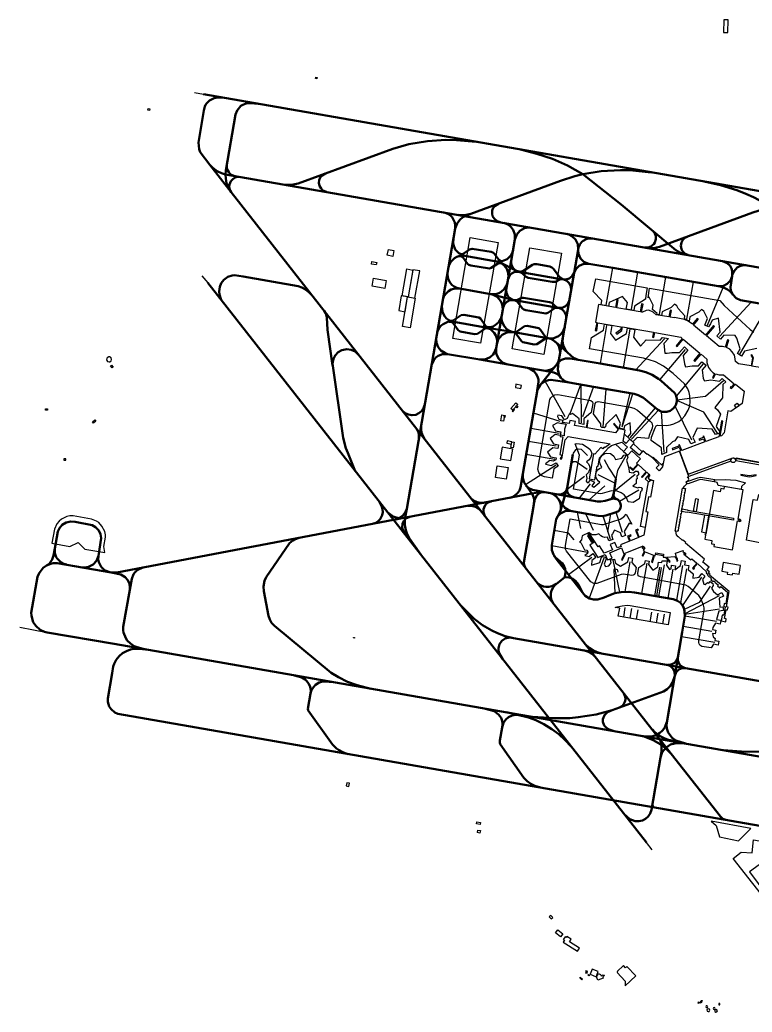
# Model space of a CAD drawing. Extents: x 25 to 2814, y -2153 to -3.
# Drawn here: x 25 to 1492, y -2003 to -16 of the extents above; entities that cross this region are included whole.
import ezdxf

# ---------------------------------------------------------------- set-up
doc = ezdxf.new("R2010")
doc.units = 0
for name, color, linetype, lineweight in [('Apron', 6, 'Continuous', 25), ('Building', 7, 'Continuous', 25), ('Parking_Position', 7, 'Continuous', 25), ('Runway', 2, 'Continuous', 50), ('Stopway', 30, 'Continuous', 25), ('Taxiway', 2, 'Continuous', 50)]:
    doc.layers.add(name, color=color, linetype=linetype, lineweight=lineweight)

msp = doc.modelspace()

# ---------------------------------------------------------------- linework, layer by layer
at = {"layer": 'Apron'}
for points in [[(927.3, -451.8), (983.3, -461.6), (948.4, -663.7), (892.4, -654), (927.3, -451.8)], [(1046.6, -472.5), (1110.1, -483.1), (1074.7, -686.1), (1011.6, -675), (1046.6, -472.5)], [(1204.4, -589.1), (1189.6, -586.5), (1191.2, -577.8), (1173.8, -560.2), (1179, -534.4), (1281.8, -552.3), (1279.1, -568.2), (1278.6, -575.6), (1256.4, -589.4), (1255.1, -598), (1240.1, -595.3), (1242.3, -582.2), (1232.6, -569.6), (1205.8, -582), (1204.4, -589.1)], [(1298, -833), (1300.1, -829.1), (1302.5, -827.6), (1320.8, -828.4), (1328.4, -827.3), (1335.5, -825.2), (1345.4, -820), (1351.8, -815), (1357.5, -809), (1364.1, -797.5), (1366.6, -790.7), (1367.9, -783.2), (1367.7, -769.2), (1366.2, -762.2), (1363.4, -754.8), (1356.9, -744.8), (1334.1, -724), (1314.9, -709.6), (1298.4, -701), (1286.2, -696.6), (1274.9, -693.6), (1166.7, -674.8), (1170.5, -652.1), (1194.6, -637.2), (1196.5, -625.3), (1211.3, -628), (1208.6, -644.3), (1218.7, -657.2), (1240.6, -643.8), (1242.3, -633.4), (1253.6, -635.3), (1257.2, -636.7), (1254.8, -651.1), (1268.9, -669.2), (1280.1, -656.9), (1308, -657.7), (1312.8, -652.1), (1324.4, -654), (1315, -664.2), (1317, -683.7), (1322.3, -683.7), (1331.1, -681.8), (1346.4, -682), (1356.8, -670.6), (1363.4, -677.3), (1354, -688.3), (1356.8, -704.9), (1359, -710.7), (1371.9, -708.9), (1384.9, -708.8), (1391.6, -700.6), (1400.1, -707.6), (1392.4, -717.1), (1394.3, -734.2), (1396.5, -739), (1409.6, -737), (1426.9, -739.2), (1432.2, -734.4), (1439.3, -740.9), (1433.5, -746.4), (1433, -772.9), (1417.7, -792.2), (1422.8, -796.9), (1428.7, -805.6), (1420, -830.3), (1428.5, -843), (1419.1, -846.5), (1411.9, -835.5), (1382.3, -833.5), (1373.7, -852.5), (1378.3, -861.6), (1369.1, -864.8), (1365.1, -856.6), (1342.6, -851.3), (1337.6, -858.7), (1332.8, -860.7), (1320.4, -872.4), (1320.9, -882.7), (1311.6, -886.1), (1310.7, -873), (1290, -858.3), (1290.3, -851.5), (1298, -833)], [(1103.8, -909.6), (1094.9, -915.4), (1091.7, -933.5), (1076, -930.8), (1071.1, -929), (1067.7, -926.5), (1064.9, -922.7), (1062.8, -915.5), (1086.9, -776.4), (1089.1, -772.7), (1092.5, -769.6), (1097.3, -767), (1102.9, -766.2), (1169.2, -778), (1172.3, -781.2), (1172.8, -784.2), (1169.6, -802.5), (1155.2, -815.1), (1155.3, -826.2), (1145.6, -824.6), (1145.4, -815.1), (1132.6, -804.4), (1128.5, -806.4), (1125.9, -805.6), (1122.8, -810.8), (1121.9, -814.1), (1116.2, -817.2), (1111, -808.8), (1103, -807.3), (1102.4, -810.6), (1104.7, -815.3), (1113.1, -817.8), (1110.7, -825.2), (1102.4, -822.7), (1092.3, -828.2), (1098.5, -839.1), (1108.8, -840.8), (1107.4, -848.4), (1097.5, -846.6), (1087.9, -854.3), (1094.1, -865), (1104.4, -866.8), (1103.1, -874.4), (1093.1, -872.8), (1082.1, -881.6), (1088.1, -890.9), (1099.6, -892.9), (1099, -896.8), (1093.7, -899.8), (1086.9, -898.4), (1078.4, -905), (1079, -906), (1089.9, -908.5), (1099.7, -903.1), (1103.8, -909.6)], [(1198.6, -831), (1195.9, -833.2), (1191, -832.5), (1188.9, -830), (1189.3, -825.1), (1174.3, -805.1), (1178.1, -784.4), (1180, -781.7), (1184, -780.3), (1248.2, -791.5), (1255, -793.6), (1262.8, -797.9), (1288.1, -819.4), (1291.2, -823.3), (1292.8, -828.8), (1292.1, -833.9), (1286, -848.4), (1284.7, -854.2), (1262.2, -852.1), (1253.4, -861), (1243.3, -851.6), (1249.4, -844.3), (1247.9, -823.3), (1236.5, -828.9), (1235, -835.4), (1225.9, -833.5), (1228.3, -824.2), (1219.6, -806.5), (1198.9, -826), (1198.6, -831)], [(1176.5, -941.7), (1171.2, -948.9), (1175.4, -952.1), (1187, -941.8), (1184.3, -939.9), (1180.9, -935.7), (1179.3, -931.2), (1179.1, -925.4), (1180.7, -920.5), (1183.6, -916.5), (1186.4, -914.3), (1191.4, -912.4), (1187.5, -904.9), (1186.7, -898.9), (1188.4, -892.4), (1192.9, -887.1), (1197, -884.7), (1200.1, -883.9), (1208.3, -884.7), (1211.4, -886.3), (1215.1, -889.6), (1218.3, -896.1), (1230.9, -894), (1234.9, -888), (1239.1, -886.9), (1241.9, -888.6), (1243.1, -892.7), (1240.3, -897.6), (1245.3, -913.6), (1246.2, -921.8), (1254.1, -923), (1258.4, -919.6), (1262.4, -920), (1264.8, -922.9), (1264.8, -927.1), (1261.5, -929.5), (1262.2, -935), (1260, -936.7), (1259.6, -944.7), (1253.5, -949.6), (1263.3, -953.1), (1266.1, -951.6), (1270.2, -952.5), (1271.8, -955.3), (1270.7, -959.9), (1268.3, -961.3), (1265.9, -975.2), (1253.9, -982.2), (1243.8, -980.9), (1240.5, -972.9), (1235.9, -967.4), (1229.9, -963), (1221.7, -959.6), (1210.7, -959.4), (1192.1, -964.8), (1188.1, -965.1), (1134.3, -955.9), (1146.1, -887.9), (1137.5, -865.2), (1140.8, -864.6), (1146.5, -864.9), (1152.1, -865.8), (1162, -871.4), (1166.9, -875.4), (1170, -880.1), (1170.8, -884.5), (1169.2, -892), (1166, -897.2), (1160.7, -901.4), (1163.9, -904.5), (1166.1, -908.8), (1167, -915.3), (1164.7, -922.4), (1159.8, -927.2), (1161.1, -933.9), (1159.6, -939.6), (1163.8, -943), (1168.1, -937.8), (1176.5, -941.7)], [(89.4, -1064.3), (125.7, -1070.4), (142.4, -1062.9), (155.8, -1075.8), (195.5, -1082.7), (193.8, -1070.7), (197, -1052.3), (196.8, -1047), (195.4, -1040.8), (189.9, -1030), (183.5, -1022.9), (179.1, -1019.8), (169.1, -1015.8), (132.6, -1009), (125.6, -1009.4), (119.4, -1010.6), (108.6, -1016), (104, -1019.9), (99.4, -1025.3), (94.6, -1036.2), (89.4, -1064.3)], [(1127.4, -1015.3), (1190.4, -1026.4), (1194.4, -1026.5), (1227.7, -1016), (1235.3, -1011), (1239.7, -1005.9), (1251.3, -1025.7), (1246.2, -1023.7), (1235.9, -1040.9), (1238.4, -1048.7), (1231.1, -1051.1), (1228.7, -1043.3), (1216.4, -1037.7), (1212.8, -1045.6), (1210.4, -1048.1), (1213.3, -1056.6), (1205, -1059.2), (1202.8, -1052.2), (1197.4, -1052.6), (1192.7, -1051.4), (1188.8, -1049.1), (1185, -1045.1), (1179.3, -1047.2), (1172, -1047), (1167.8, -1044.9), (1165.5, -1042.6), (1151.8, -1049.6), (1150.1, -1057), (1146.1, -1062.2), (1148.4, -1062.9), (1149.6, -1064.3), (1156.7, -1077.2), (1160.9, -1077.9), (1163, -1081.6), (1162.3, -1085), (1157.3, -1088.5), (1166, -1090.6), (1173.4, -1085), (1179.1, -1092.8), (1171.3, -1098.6), (1170.5, -1107.9), (1186.9, -1102.6), (1190.7, -1092.2), (1193.5, -1090.9), (1198.5, -1092.8), (1199.7, -1095.6), (1195.8, -1106.2), (1198.4, -1110.4), (1205.2, -1109.7), (1210, -1103.7), (1208.8, -1097.7), (1216.6, -1096), (1218.2, -1103.9), (1228.8, -1110.1), (1243.2, -1101.2), (1244.9, -1092.9), (1252.5, -1094.1), (1251.1, -1102.4), (1259.8, -1112.5), (1258.1, -1123.2), (1256.3, -1126.9), (1254.1, -1128.4), (1250.9, -1128.7), (1234.2, -1125.9), (1229.6, -1126.6), (1181.4, -1145.1), (1175.3, -1144.8), (1168.8, -1141.5), (1120.4, -1080.1), (1118.3, -1076), (1118.3, -1068.7), (1127.4, -1015.3)], [(1263, -1124), (1265.1, -1112.6), (1277.5, -1104.7), (1278.6, -1098.7), (1285.7, -1099.9), (1284.7, -1106.5), (1293.6, -1117.9), (1303, -1111.6), (1304.7, -1102), (1311.6, -1102.7), (1312.1, -1099.5), (1322, -1099.4), (1320.4, -1108), (1326.4, -1117), (1329.7, -1115.1), (1330.9, -1107.9), (1338.4, -1109.1), (1337.4, -1117.4), (1348.8, -1109), (1350.4, -1098.8), (1358.1, -1100.2), (1356.8, -1107.1), (1365.6, -1108.7), (1364.1, -1117), (1374.3, -1125.6), (1373.1, -1134), (1386.2, -1132.3), (1391.3, -1125), (1397.3, -1129.9), (1392.8, -1136.6), (1395.3, -1146.1), (1398.3, -1146.7), (1402.8, -1143.1), (1405.3, -1144.3), (1407.8, -1140.7), (1413.6, -1144.8), (1414.2, -1148.5), (1410.7, -1154.1), (1415, -1161.1), (1422.9, -1167.4), (1431.3, -1163.1), (1434.8, -1170.1), (1426.4, -1174.4), (1427.2, -1192.2), (1433.6, -1191.3), (1434.7, -1199), (1425.5, -1200.4), (1420.7, -1216.8), (1429.6, -1218.4), (1428.3, -1226), (1419, -1224.4), (1413.3, -1232.8), (1412.6, -1236.8), (1419.6, -1238), (1418.3, -1245.8), (1412.5, -1244.8), (1414.4, -1251.6), (1418.1, -1254.6), (1417.3, -1259.2), (1425.5, -1260.5), (1424.3, -1268.2), (1415, -1266.6), (1410, -1273.9), (1391.6, -1270.7), (1387.7, -1268.1), (1386.1, -1265.8), (1385.1, -1262.8), (1385.3, -1259.5), (1395.9, -1198), (1396.1, -1193.7), (1394.8, -1188.5), (1389.2, -1174.9), (1385.2, -1169), (1382.3, -1166.3), (1363.9, -1150.6), (1359.3, -1147.8), (1268.5, -1131.7), (1264.1, -1129.2), (1263, -1124)], [(1218.1, -1192.9), (1221.7, -1191.3), (1231.6, -1189.2), (1242.2, -1188.4), (1248, -1188.8), (1328.2, -1202.7), (1323.9, -1227.6), (1224.1, -1210.3), (1226.9, -1194.3), (1218.1, -1192.9)], [(1489.8, -1635.2), (1410.3, -1621), (1419.8, -1629.6), (1426.8, -1652.5), (1464.7, -1660.5), (1489.8, -1635.2)], [(1550.7, -1790.1), (1532.7, -1795.8), (1454, -1695.6), (1470.4, -1682.7), (1492.5, -1684.5), (1495.1, -1658.4), (1542.8, -1666.9), (1557.6, -1658.6), (1607.7, -1667.1), (1614.1, -1679.2), (1661.8, -1687.3), (1666.7, -1690.3), (1675.6, -1703), (1633.3, -1733), (1617.7, -1710.9), (1613.8, -1713.7), (1599.7, -1693.7), (1556.4, -1685.6), (1520.4, -1710.6), (1506, -1708.3), (1487, -1722.5), (1521.8, -1769.3), (1531.4, -1762.8), (1550.7, -1790.1)]]:
    msp.add_lwpolyline(points, close=True, dxfattribs=at)
msp.add_lwpolyline([(1501.7, -674.1), (1476.8, -679.4), (1471, -689.4), (1462.7, -684.3), (1468.5, -674.6), (1461.2, -653.2), (1458.5, -647.9), (1435.5, -647.7), (1428.5, -655.1), (1421.5, -648.6), (1428.3, -641.1), (1425.1, -613.5), (1412.2, -617.2), (1409, -624.7), (1404.8, -630.4), (1397.4, -627.3), (1402.9, -614), (1395.7, -599.6), (1390.6, -596.2), (1385.2, -601.4), (1367.6, -610.4), (1365.8, -619.1), (1356.7, -614.8), (1357.6, -608.9), (1343.9, -594), (1341.2, -588.6), (1337, -585.1), (1330, -591.9), (1312.1, -600.9), (1310.9, -608), (1301.4, -606.2), (1301.7, -603.8), (1292.5, -596.1), (1294, -587.6), (1285.7, -571.2), (1283.8, -572.4), (1286.9, -553.1), (1286.9, -553.1), (1427.4, -578.1), (1436.1, -588.1), (1488.3, -636), (1495.8, -641.1)], dxfattribs=at)
at = {"layer": 'Building'}
for points in [[(1435.5, -15.8), (1435.1, -41.1), (1443.8, -41.2), (1444.1, -15.9), (1435.5, -15.8)], [(618.2, -130.9), (620.9, -131.4), (620.5, -133.8), (617.8, -133.3), (618.2, -130.9)], [(285.8, -194.3), (285.3, -197.1), (282, -196.6), (282.5, -193.7), (285.8, -194.3)], [(763.8, -475.8), (774.7, -477.9), (772.4, -489.6), (761.5, -487.4), (763.8, -475.8)], [(730.6, -500.1), (740.2, -502.1), (739.2, -506.8), (729.7, -504.9), (730.6, -500.1)], [(800.3, -514.7), (812.3, -516.9), (803, -570.9), (790.9, -568.8), (800.3, -514.7)], [(812.5, -516.2), (803, -570.9), (816.9, -573.3), (826.6, -518.7), (812.5, -516.2)], [(733.8, -533.3), (759.4, -537.9), (756.5, -554), (730.9, -549.4), (733.8, -533.3)], [(802.2, -570.8), (789.5, -568.5), (784.3, -598.3), (797, -600.6), (802.2, -570.8)], [(802.2, -570.8), (817.5, -573.4), (807.1, -632.5), (791.8, -629.7), (802.2, -570.8)], [(203.6, -691), (200.6, -692.5), (199.7, -693.8), (199.3, -697.1), (201, -699.9), (204.1, -701.1), (205.7, -700.8), (208.4, -698.9), (209.3, -695.8), (208.1, -692.7), (205.2, -691.1), (203.6, -691)], [(212.1, -711.4), (210.2, -712.9), (207.1, -708.9), (209, -707.5), (212.1, -711.4)], [(1017.9, -751.9), (1029.2, -754.5), (1030.4, -747.9), (1019, -745.8), (1017.9, -751.9)], [(1018.7, -782.8), (1022.7, -786.2), (1012.9, -797.9), (1008.9, -794.5), (1018.7, -782.8)], [(1020.5, -788.8), (1022.6, -790.4), (1020.8, -792.7), (1018.6, -791.1), (1020.5, -788.8)], [(1457, -787.6), (1462.3, -783.6), (1466, -788.7), (1460.5, -792.6), (1457, -787.6)], [(81, -795.2), (81, -797.8), (77.1, -797.6), (77.1, -795.1), (81, -795.2)], [(991, -807.2), (996.1, -808.1), (994, -819.8), (988.9, -818.9), (991, -807.2)], [(996.1, -808.1), (997.8, -808.3), (997.1, -812.2), (995.4, -811.9), (996.1, -808.1)], [(1012.9, -797.9), (1011.3, -799.9), (1012.7, -801.2), (1016.5, -796.5), (1015.1, -795.2), (1012.9, -797.9)], [(177.7, -819.7), (172.9, -823.6), (170.8, -821.1), (175.6, -817.1), (177.7, -819.7)], [(1439.3, -1221.3), (1440.3, -1215.5), (1436.8, -1214.8), (1439.9, -1197.3), (1443, -1197.8), (1443.9, -1192.3), (1440.7, -1191.8), (1446.2, -1160.9), (1406.8, -1128), (1408.1, -1126.5), (1404.8, -1123.9), (1406.6, -1121.6), (1401.4, -1117.3), (1405.9, -1112.3), (1393.7, -1102.2), (1397, -1096.1), (1358.8, -1063.9), (1359.6, -1062.8), (1353.6, -1057.7), (1351.9, -1057.9), (1344.1, -1050.9), (1343.7, -1051.3), (1340.8, -1047.2), (1339.3, -1040.2), (1337.8, -1040), (1352.7, -953.7), (1354.2, -954), (1356.4, -949.9), (1361.6, -945.1), (1360.3, -941.4), (1364.7, -937.7), (1365.5, -936.1), (1364.9, -933.7), (1362.8, -932.7), (1363.2, -931.4), (1365.4, -930.6), (1347, -880), (1316.4, -891.2), (1312.8, -911), (1305.9, -918.8), (1299.8, -913.3), (1305.8, -906.8), (1292.3, -893), (1282.5, -885.7), (1281.7, -886.7), (1273.5, -879.2), (1265.6, -888), (1247.9, -872.1), (1255.7, -863.4), (1247.5, -855.9), (1239.5, -864.5), (1233.8, -859.4), (1238, -837.5), (1225, -835.3), (1215.7, -824), (1214.6, -824.9), (1224.1, -836.4), (1218.2, -842.8), (1161.5, -832.9), (1164, -818.6), (1162.1, -818.3), (1159.5, -832.6), (1136.7, -828.6), (1138.1, -820.5), (1126.9, -818.5), (1125.9, -824.6), (1112.7, -822.3), (1112.4, -824.2), (1119.5, -825.5), (1116.2, -835.9), (1115.4, -849.1), (1108.3, -847.8), (1107.9, -850.2), (1113.1, -851.1), (1106.8, -886.7), (1110.4, -887.4), (1109.4, -893.2), (1108.1, -893), (1107.8, -894.9), (1111.1, -895.4), (1117.7, -856.7), (1123.7, -850.4), (1207.9, -865), (1197.7, -872.2), (1196, -871.9), (1192.8, -875.3), (1189.4, -872.2), (1177.2, -885.7), (1174.5, -885.3), (1166, -934.9), (1176.9, -936.9), (1181.7, -909.6), (1183.6, -909.9), (1186.6, -893.1), (1204.1, -873.6), (1203.4, -873.4), (1210.3, -868.4), (1231.4, -861.6), (1242.5, -871.6), (1234.7, -880.6), (1243.1, -887.8), (1250.9, -879.1), (1268.7, -895.2), (1260.8, -903.8), (1262.8, -905.6), (1253.1, -916.3), (1247.9, -911.7), (1247.1, -912.6), (1253.4, -918.3), (1263.9, -906.7), (1280, -920.9), (1270.9, -931.3), (1272, -932.3), (1281.1, -921.9), (1287.5, -927.7), (1284.5, -931.8), (1285.3, -935.7), (1287.6, -937), (1294.3, -938.2), (1288.7, -971.6), (1284.8, -970.9), (1279.5, -1000.8), (1283.5, -1001.5), (1275.4, -1048.1), (1266.2, -1051.8), (1261.1, -1039.3), (1264.3, -1038), (1263.5, -1036.2), (1258.7, -1038.2), (1264.5, -1052.5), (1248.6, -1059), (1245.2, -1051), (1249.7, -1049.2), (1249, -1047.4), (1242.8, -1049.8), (1246.8, -1059.7), (1228.2, -1067.3), (1229.6, -1070.5), (1221.9, -1073.4), (1217.5, -1062.8), (1207.9, -1066.5), (1212.3, -1077.3), (1195.7, -1084.2), (1186.4, -1069.6), (1183.9, -1071.2), (1166.6, -1044.5), (1163.4, -1046.6), (1171.1, -1059), (1163.9, -1048.3), (1162.4, -1049.2), (1170.2, -1061.7), (1173.7, -1059.6), (1166.1, -1046.9), (1175.8, -1062.3), (1167.4, -1067.7), (1183.2, -1092.8), (1197.9, -1086.9), (1202.3, -1097.7), (1211.9, -1093.8), (1207.4, -1083.1), (1230.8, -1073.5), (1235.2, -1085.2), (1236.3, -1085), (1230.2, -1097.4), (1231.9, -1098.3), (1238.4, -1085.1), (1238, -1084), (1272.5, -1070), (1277.5, -1073.3), (1274.2, -1078.7), (1276.6, -1080.2), (1271.7, -1088.9), (1273.3, -1089.8), (1278.2, -1081.1), (1294.9, -1088.2), (1290.8, -1101.9), (1292.7, -1102.5), (1296.7, -1088.8), (1298.1, -1089.1), (1299.6, -1083.3), (1314.4, -1086), (1314, -1091.8), (1318.2, -1092.1), (1325.5, -1100), (1325.8, -1101.8), (1327.7, -1101.5), (1327.3, -1099.2), (1320.8, -1092.2), (1337.3, -1090.7), (1340.9, -1095.9), (1341.5, -1099.8), (1343.4, -1099.5), (1342.8, -1095.4), (1339.4, -1090.3), (1339.9, -1090.2), (1338.6, -1083.8), (1354.1, -1079), (1354.5, -1079.4), (1353.5, -1080.7), (1356.7, -1083.3), (1355.1, -1085.5), (1355.7, -1087), (1357.3, -1087.3), (1359.2, -1085.5), (1357.8, -1087.7), (1369.5, -1097.7), (1371.2, -1095.6), (1381.2, -1103.8), (1372.6, -1114), (1375.4, -1116.2), (1376.8, -1114.4), (1375.5, -1113.3), (1382.6, -1104.9), (1400.9, -1121.2), (1400.2, -1123.5), (1404, -1126.9), (1402.8, -1128.3), (1411, -1135.1), (1409.4, -1137.1), (1414, -1141), (1415.7, -1139.1), (1418.1, -1141.1), (1417.5, -1141.9), (1424.7, -1147.8), (1423.1, -1149.7), (1427.8, -1153.5), (1429.8, -1151.1), (1443.1, -1162.1), (1439.2, -1185.3), (1436.3, -1184.9), (1435.2, -1190.7), (1438.1, -1191.2), (1435.2, -1208.4), (1432.3, -1207.9), (1430.2, -1219.6), (1439.3, -1221.3)], [(1236.3, -846), (1247.5, -855.9), (1239.5, -864.5), (1233.8, -859.4), (1236.3, -846)], [(987.5, -894.9), (1008.6, -898.6), (1012.6, -875.7), (991.4, -872), (987.5, -894.9)], [(1010.8, -860.9), (1001.6, -859.3), (1000.9, -863.9), (1010.1, -865.4), (1010.8, -860.9)], [(1010.8, -860.9), (1015.5, -861.6), (1013.5, -873.1), (1008.9, -872.3), (1010.8, -860.9)], [(1218.4, -865.8), (1231.4, -861.6), (1242.5, -871.6), (1234.7, -880.6), (1218.4, -865.8)], [(1254.4, -864.9), (1272.1, -880.8), (1265.6, -888), (1247.9, -872.1), (1254.4, -864.9)], [(1292.6, -893.3), (1294.1, -891.7), (1311.2, -907.5), (1314, -904.6), (1312.8, -911), (1305.9, -918.8), (1299.8, -913.3), (1305.8, -906.8), (1292.6, -893.3)], [(1449.8, -899.3), (1449.9, -896.2), (1451.9, -893.8), (1454.9, -893.2), (1456.4, -893.7), (1458.6, -895.9), (1459, -899), (1458.4, -900.4), (1456, -902.4), (1452.9, -902.5), (1451.5, -901.8), (1449.8, -899.3)], [(1459.9, -893.8), (1459.2, -898.7), (1554.4, -915.3), (1559.6, -911.5), (1459.9, -893.8)], [(113.7, -895), (113.6, -897.5), (117.8, -897.7), (117.9, -895.2), (113.7, -895)], [(981.8, -909), (1003.5, -912.7), (999.6, -935.9), (977.9, -932.2), (981.8, -909)], [(1448.1, -894.8), (1449.7, -899.5), (1365.4, -930.6), (1363.9, -926), (1448.1, -894.8)], [(1285.7, -926.1), (1277.6, -935.1), (1284.3, -941.2), (1289.7, -937.4), (1286.3, -936.4), (1284.5, -934.4), (1284.9, -930.7), (1287.5, -927.7), (1285.7, -926.1)], [(1360.3, -941.4), (1383.3, -933.1), (1388.8, -932), (1417.2, -936.6), (1416.4, -941.2), (1389.1, -936.8), (1384.3, -937.8), (1363.8, -945.2), (1363.5, -944.4), (1361.6, -945.1), (1360.3, -941.4)], [(1469.6, -926.6), (1469.3, -927.9), (1486.2, -930.9), (1491.1, -930.6), (1500.1, -928.7), (1500.4, -927.1), (1486.3, -929.3), (1469.6, -926.6)], [(1284.3, -941.2), (1289.7, -937.4), (1294.3, -938.2), (1288.7, -971.6), (1284.8, -970.9), (1279.5, -1000.8), (1283.5, -1001.5), (1278.2, -1032.5), (1268.7, -1030.8), (1284.3, -941.2)], [(1352.7, -953.7), (1358.5, -954.7), (1358.1, -957), (1357.4, -956.8), (1357.3, -957.7), (1358, -957.9), (1357.2, -962.4), (1356.5, -962.2), (1356.3, -963.1), (1357, -963.2), (1356.3, -967.7), (1355.5, -967.6), (1355.4, -968.5), (1356.1, -968.7), (1355.3, -973.1), (1354.6, -973), (1354.5, -973.9), (1355.2, -974), (1354.4, -978.5), (1353.7, -978.4), (1353.5, -979.4), (1354.2, -979.5), (1353.4, -983.9), (1352.7, -983.8), (1352.6, -984.7), (1353.3, -984.8), (1352.5, -989.3), (1351.8, -989.2), (1351.6, -990.1), (1352.3, -990.2), (1351.6, -994.7), (1350.9, -994.5), (1350.7, -995.5), (1351.4, -995.6), (1350.6, -1000), (1349.9, -999.9), (1349.8, -1000.9), (1350.5, -1001), (1349.7, -1005.5), (1349, -1005.4), (1348.8, -1006.3), (1349.6, -1006.4), (1348.8, -1010.9), (1348.1, -1010.8), (1347.9, -1011.7), (1348.6, -1011.8), (1347.9, -1016.2), (1347.1, -1016.1), (1347, -1017), (1347.7, -1017.2), (1346.9, -1021.6), (1346.2, -1021.5), (1346, -1022.5), (1346.7, -1022.6), (1346, -1027), (1345.3, -1026.9), (1345.1, -1027.9), (1345.8, -1028), (1345, -1032.4), (1344.3, -1032.3), (1344.2, -1033.3), (1344.9, -1033.4), (1344.1, -1037.9), (1343.4, -1037.7), (1343.2, -1038.6), (1343.9, -1038.8), (1343.6, -1040.9), (1337.8, -1040), (1352.7, -953.7)], [(1452.9, -1077.5), (1463, -1019), (1463.7, -1019.9), (1465.5, -1018.8), (1466.9, -1020.7), (1469.9, -1018.6), (1467.8, -1015.6), (1465.6, -1017.1), (1464.4, -1015.3), (1463.9, -1015.7), (1473.9, -957.3), (1436.3, -950.8), (1435.4, -955.6), (1429.6, -954.5), (1428.4, -961.2), (1414.5, -958.7), (1399.3, -1045.9), (1397.2, -1046.7), (1398.9, -1048.2), (1397.5, -1056), (1411.7, -1058.4), (1410.5, -1065.1), (1416.2, -1066.1), (1415.4, -1070.9), (1452.9, -1077.5)], [(1479, -943.2), (1471, -950.7), (1469.9, -956.5), (1424.4, -948.2), (1422, -942.2), (1416.4, -941.2), (1417.2, -936.6), (1420.6, -937.1), (1438.3, -936.3), (1459.5, -938), (1479, -943.2)], [(1494.5, -976.7), (1503, -978), (1505.3, -966.5), (1566.3, -977), (1552.5, -1063.2), (1549.5, -1062.5), (1548.3, -1071), (1481, -1058.2), (1494.5, -976.7)], [(1379.1, -974.8), (1384.3, -975.8), (1380, -1000.9), (1374.7, -1000), (1379.1, -974.8)], [(1362.6, -998.1), (1455.1, -1013.9), (1454.6, -1017.9), (1362, -1001.6), (1361.8, -1002.5), (1350.5, -1000.5), (1351.5, -995.1), (1362.8, -997.1), (1362.6, -998.1)], [(1396.8, -1007.7), (1390.9, -1041.5), (1399.8, -1043), (1405.7, -1009.3), (1396.8, -1007.7)], [(1272.5, -1070), (1271.9, -1073.4), (1275.5, -1076.6), (1277.5, -1073.3), (1272.5, -1070)], [(1299.6, -1083.3), (1314.4, -1086), (1314.2, -1089.6), (1298.6, -1086.9), (1299.6, -1083.3)], [(1358.2, -1086.7), (1359.2, -1085.5), (1356.7, -1083.3), (1355.3, -1084.9), (1355.3, -1086.6), (1356.7, -1087.4), (1358.2, -1086.7)], [(1466.1, -1126.3), (1469, -1108.7), (1434.2, -1102.7), (1431.3, -1120.3), (1443, -1122.4), (1442.4, -1125.8), (1452.6, -1127.6), (1453.2, -1124.1), (1466.1, -1126.3)], [(693.9, -1252.6), (695.7, -1253), (695.5, -1254), (693.7, -1253.6), (693.9, -1252.6)], [(680.2, -1544), (679, -1550.2), (684.1, -1551.2), (685.4, -1545), (680.2, -1544)], [(948.1, -1623.4), (947.4, -1627.7), (940, -1626.4), (940.7, -1622.1), (948.1, -1623.4)], [(948.3, -1639.6), (947.1, -1644.7), (942, -1643.6), (943.1, -1638.5), (948.3, -1639.6)], [(1088.8, -1809.5), (1085.7, -1812.6), (1089.6, -1816.6), (1092.7, -1813.5), (1088.8, -1809.5)], [(1103.2, -1838.7), (1113, -1846.2), (1108.4, -1852.2), (1098.6, -1844.7), (1103.2, -1838.7)], [(1116.4, -1859.4), (1114, -1863.2), (1142.7, -1881.4), (1146.7, -1875.3), (1126.3, -1862.3), (1129.5, -1857.2), (1120.8, -1851.7), (1119.5, -1853.7), (1117.5, -1852.4), (1114, -1857.9), (1116.4, -1859.4)], [(1159.1, -1924.1), (1160.4, -1923.3), (1161.7, -1925.4), (1160.5, -1926.2), (1159.1, -1924.1)], [(1159.3, -1920.7), (1160.8, -1920), (1161.5, -1921.7), (1159.9, -1922.3), (1159.3, -1920.7)], [(1164.5, -1927.6), (1166.2, -1928.9), (1165, -1930.5), (1163.3, -1929.2), (1164.5, -1927.6)], [(1171.9, -1917.3), (1167.8, -1927.5), (1179.8, -1932.4), (1184, -1922.1), (1171.9, -1917.3)], [(1183.3, -1939.5), (1180.4, -1932.8), (1184.2, -1926.2), (1188.7, -1928.2), (1189.6, -1930.4), (1194.1, -1928.5), (1196.1, -1929.5), (1195.2, -1931.3), (1192.8, -1932.3), (1194, -1935), (1183.3, -1939.5)], [(1234.6, -1910.2), (1221.8, -1921.9), (1222.8, -1922.9), (1221.8, -1923.7), (1238.1, -1941.6), (1237.8, -1950.5), (1259, -1930.9), (1241.2, -1911.8), (1238.4, -1914.4), (1234.6, -1910.2)], [(1147.8, -1933.5), (1152.3, -1937.2), (1151.3, -1938.3), (1146.9, -1934.7), (1147.8, -1933.5)], [(1384.6, -1983), (1386.8, -1983.7), (1386.1, -1985.8), (1383.9, -1985.1), (1384.6, -1983)], [(1389.8, -1979.7), (1391.9, -1980.3), (1390.3, -1985.2), (1388.2, -1984.6), (1389.8, -1979.7)], [(1425.6, -1988.6), (1427.7, -1988.7), (1427.7, -1985.7), (1425.7, -1985.7), (1425.6, -1988.6)], [(1401.5, -1990.4), (1400.2, -1990.8), (1399.4, -1992.3), (1400.3, -1994), (1401.4, -1994.3), (1402.8, -1993.7), (1403.4, -1992.5), (1403.1, -1991.2), (1401.5, -1990.4)], [(1404.7, -1996.5), (1402.5, -1997.4), (1401.7, -1999), (1402.4, -2001.1), (1404.1, -2002.1), (1406, -2001.8), (1407.4, -1999.4), (1406.7, -1997.5), (1404.7, -1996.5)], [(1416.2, -1994), (1414.9, -1994.4), (1414.1, -1996), (1415, -1997.6), (1416.1, -1998), (1417.5, -1997.3), (1418.1, -1996.1), (1417.7, -1994.9), (1416.2, -1994)], [(1420.1, -1998), (1418.3, -1998.6), (1417.3, -2000.2), (1417.6, -2002), (1419.6, -2003.3), (1421.5, -2002.9), (1422.6, -2000.6), (1421.7, -1998.7), (1420.1, -1998)]]:
    msp.add_lwpolyline(points, close=True, dxfattribs=at)
msp.add_lwpolyline([(1545.4, -718.4), (1491.7, -709.4), (1494.7, -692.8), (1491.3, -686.8), (1489.7, -687.6), (1492.8, -692.9), (1490, -709.1), (1464.9, -705.1), (1458.8, -700), (1457.7, -690.5), (1456.6, -687.3), (1452.4, -680.5), (1447.4, -675.7), (1440.7, -672), (1445.7, -657.6), (1443, -656.7), (1438.1, -671.2), (1432.6, -670.2), (1426.2, -670.2), (1400.9, -649), (1416.9, -629.7), (1414.9, -627.9), (1398.9, -647.3), (1374.7, -627.3), (1384.6, -615.5), (1382.4, -613.7), (1372.6, -625.6), (1364, -619.4), (1357, -616.3), (1336.5, -612.1), (1336.4, -612.8), (1328.2, -611.3), (1330.6, -598), (1327.9, -597.6), (1325.5, -610.9), (1299.8, -606.4), (1294.1, -601.2), (1285.4, -597.6), (1279.7, -597.8), (1272.5, -601.6), (1270.6, -601.2), (1273.7, -585.3), (1270.6, -584.7), (1267.7, -600.7), (1221.1, -592.5), (1224, -576.6), (1221.1, -576.1), (1218.4, -592), (1184.5, -586), (1178.4, -621.5), (1180.9, -622), (1177.9, -638.3), (1180.9, -638.8), (1183.4, -622.4), (1229.9, -630.5), (1228.7, -637), (1219.5, -643.3), (1221.2, -645.5), (1231.4, -638.1), (1232.8, -631), (1294.3, -641.7), (1292.6, -651.6), (1295.2, -652), (1297, -642.2), (1349.1, -651.3), (1352.1, -653.8), (1339.8, -668.6), (1341.8, -670.3), (1354.1, -655.5), (1387.7, -683.6), (1375.4, -698.3), (1377.6, -700.1), (1389.9, -685.4), (1401.7, -695.3), (1401.6, -702.1), (1404.9, -712.2), (1408.6, -717.7), (1413.2, -721.9), (1416.5, -723.9), (1412.5, -732), (1415.1, -733.2), (1418.7, -724.9), (1426.4, -727.1), (1435, -727), (1456.3, -744.7), (1450.5, -751.8), (1449.1, -750.7), (1448, -752), (1450.8, -754.3), (1458.7, -745.2), (1476.2, -759.7), (1472.1, -784.4), (1449.8, -800.2), (1443.8, -799.1), (1435.9, -843.2), (1431.1, -848.7), (1428.2, -849.8), (1433.4, -819.6), (1430.9, -819.2), (1425.5, -850.8), (1399.3, -860.5), (1395.3, -849.9), (1393.2, -850.6), (1394, -852.6), (1385.6, -855.4), (1386.6, -858), (1394.7, -854.7), (1397.1, -861.3), (1351.2, -878.4), (1346.8, -866.8), (1344.7, -867.6), (1345.5, -869.5), (1331.9, -874.2), (1332.8, -876.9), (1346.2, -871.6), (1349.1, -879.2), (1347, -880), (1363.9, -926), (1453.9, -892.8), (1559.6, -911.5)], dxfattribs=at)
at = {"layer": 'Parking_Position'}
for points in [[(1200, -587), (1213, -512.6)], [(1250.5, -595.4), (1263.4, -521.4)], [(1306.3, -605.3), (1319.2, -531.1)], [(1361.6, -615.1), (1374.5, -540.8)], [(1402.5, -627.6), (1434.1, -551.7)], [(1426.5, -650.2), (1490.2, -581.2)], [(1467.5, -685.7), (1525.7, -587.4)], [(1200.8, -628), (1187.8, -704.4)], [(1246.9, -635.6), (1233.6, -712.5)], [(1316.7, -654.9), (1259.5, -717.1)], [(1358, -675.9), (1306.8, -736.6)], [(1394.4, -704.9), (1339.9, -769.3)], [(1118, -811.1), (1077.7, -739.5)], [(1128, -804.1), (1148.9, -746.5)], [(1150.4, -823.2), (1149.5, -746.6)], [(1174, -752.2), (1152.7, -811.2)], [(1434.8, -738.6), (1398.8, -770.5), (1341.2, -777.8)], [(1193.7, -831.2), (1200.1, -755.4)], [(1231.9, -830.9), (1253.5, -764.7)], [(1232.3, -827.7), (1248, -763.7)], [(1248, -853.3), (1298.9, -793.1)], [(1371.1, -857.6), (1337.9, -789.8)], [(1422.8, -843.6), (1395.4, -801.3), (1341.2, -778.3)], [(1107.4, -820.2), (1054.2, -803.3)], [(1250.8, -855.9), (1304.5, -797.6)], [(1316.1, -882), (1310.8, -800.5)], [(1105.8, -844.2), (1048.8, -834.2)], [(1099.7, -869.9), (1044.4, -860.3)], [(1097, -896.4), (1039.8, -886.4)], [(1162.5, -888.1), (1150.7, -876.7), (1143.6, -875.6), (1140.9, -875.8), (1138.5, -877.1), (1133.8, -883.7), (1133.2, -886.6)], [(1239.4, -889.2), (1222.4, -918.5), (1219.5, -935.1)], [(1099.6, -907.7), (1038.4, -947.2)], [(1161.9, -916.6), (1139.6, -901), (1134.3, -901.2), (1131.2, -903.6), (1129.8, -906.3)], [(1196.1, -896.7), (1205.4, -913.8), (1219.5, -935.1)], [(1156.2, -930.5), (1121.4, -956.2)], [(1183.3, -926.6), (1218, -943.8)], [(1257.8, -926.2), (1215.1, -961.2)], [(1167.9, -945.4), (1145.5, -973.9)], [(1197, -949), (1165.7, -977.4)], [(1265.2, -957.5), (1226.8, -980.6)], [(1148.8, -1034.9), (1142.3, -1002)], [(1174.5, -1038.3), (1158.9, -1004.9)], [(1208.7, -1056.4), (1194.1, -1009.5)], [(1202.9, -1041.2), (1209.1, -1005.5)], [(1232.4, -1042.5), (1219.8, -1002.2)], [(1135.5, -1057.2), (1124.6, -1043.7), (1095.6, -1038.8)], [(1162.3, -1083), (1090.8, -1069.3)], [(1171.4, -1092.6), (1124.3, -1127.3)], [(1195.1, -1094.1), (1165.5, -1174.2)], [(1213, -1097.3), (1226.3, -1162.4)], [(1247.3, -1101.1), (1236.9, -1161.2)], [(1281.3, -1104.1), (1270.5, -1164.9)], [(1306.7, -1112.3), (1296.9, -1169.6)], [(1310.3, -1112.4), (1300.3, -1170.2)], [(1315.8, -1107.2), (1304.6, -1170.9)], [(1352.6, -1108.9), (1340.6, -1178.1)], [(1224, -1122.4), (1223.2, -1118.8), (1222.2, -1117.6), (1218.6, -1116.2), (1214.9, -1116.5), (1217.5, -1164.2)], [(1333.2, -1116.1), (1323.2, -1174.2)], [(1360.5, -1115.6), (1348.7, -1183.7)], [(1390.8, -1132.3), (1352.8, -1188.8)], [(1408.3, -1150.3), (1386.4, -1182.8), (1356.3, -1196.6)], [(1426.2, -1169.8), (1357.5, -1205.4)], [(1237.5, -1192.7), (1234.3, -1212)], [(1250.4, -1194.9), (1247, -1214.2)], [(1263, -1197.2), (1259.7, -1216.5)], [(1290.6, -1202.1), (1287.3, -1221.3)], [(1303.3, -1204.2), (1300, -1223.5)], [(1316, -1206.5), (1312.8, -1225.7)], [(1426.6, -1196.3), (1357.7, -1206.9)], [(1421, -1221), (1357.7, -1209.9)], [(1411.3, -1240.6), (1354.2, -1230.6)], [(1417.3, -1263.1), (1350.6, -1251.5)]]:
    msp.add_lwpolyline(points, dxfattribs=at)
at = {"layer": 'Runway'}
for points in [[(393.4, -164.6), (2163.2, -473.3)], [(1280.4, -1663.8), (401.9, -542.6)], [(80.1, -1242.7), (214.4, -1265.8)], [(2289.3, -1627.9), (214.4, -1265.8)]]:
    msp.add_lwpolyline(points, dxfattribs=at)
at = {"layer": 'Stopway'}
for points in [[(375.5, -161.4), (393.4, -164.6)], [(390.1, -528.3), (401.9, -542.6)], [(25.5, -1232.2), (80.1, -1242.7)], [(1291.7, -1678.3), (1280.4, -1663.8)]]:
    msp.add_lwpolyline(points, dxfattribs=at)
at = {"layer": 'Taxiway'}
for points in [[(437.4, -325.3), (429.2, -322.8), (420.9, -318.9), (411.8, -312.3), (406.1, -306.5), (386.9, -281.1), (384.4, -274.5), (383.1, -261.8), (394, -197.5), (396, -189.6), (397.6, -186.2), (399.7, -182.9), (405, -177.4), (414.5, -172.5), (421.5, -171.4), (434.4, -171.8)], [(437.4, -325.3), (438.2, -317.8), (457.5, -205.7), (460.6, -197.1), (468.3, -188.3), (472.1, -185.8), (479.1, -183.1), (487.4, -182.4), (502.7, -183.7)], [(939.7, -260.2), (899.9, -256.9), (878.5, -256.3), (842.2, -258.7), (804.9, -264.9), (772.7, -273.9), (583.1, -343.6), (569.3, -346.4), (556.6, -346.1)], [(1359.8, -486.1), (1348.6, -482.2), (1339.6, -477.1), (1229.9, -385.4), (1153.4, -325.1), (1122.4, -307.8), (1092.2, -294.3), (1060.9, -284.1), (1028.1, -275.7)], [(448.8, -361.1), (406.1, -306.5)], [(456, -328.6), (447.7, -325.3), (443.8, -321.2), (440.3, -313.9), (440.1, -306.2)], [(1289.8, -321.3), (1247.2, -317.2), (1228.7, -316.7), (1189.6, -318.9), (1153.4, -325.1), (1137.1, -329.1), (1108.2, -338.3), (928.5, -404.4), (916.1, -406.8), (903.1, -406.5)], [(437.4, -325.3), (437.9, -333.7), (439.7, -342.6), (443.4, -352.3), (448.8, -361.1), (1330.1, -1486.1)], [(2278.6, -646.5), (437.4, -325.3)], [(448.8, -361.1), (446.1, -355.9), (444.9, -350.7), (445.3, -345.7), (448.3, -338.7), (451.8, -334.8), (456.7, -331.8), (461.4, -330.4), (468.2, -330.7)], [(639.7, -360.6), (632.6, -357.6), (628.7, -353.8), (625.5, -348.1), (624.5, -342.4), (625.1, -336.9), (627.3, -331.7), (630.7, -327.4), (637.6, -323.6)], [(1740.8, -552.7), (1728.2, -549), (1720.5, -544.9), (1713.5, -539.9), (1560.7, -412.2), (1544.1, -399.6), (1531, -391.1), (1516.2, -382.2), (1495.1, -371.1), (1479.3, -364), (1461.4, -357.1), (1428.9, -347.2), (1396.1, -339.6)], [(987.2, -421.2), (981.6, -419.2), (975.3, -414), (972.4, -408.9), (971.2, -403.5), (971.7, -397.7), (973.8, -392.4), (977.2, -388.3), (983.9, -384)], [(1673.8, -387.9), (1636.1, -383.9), (1603.9, -382.9), (1569.6, -384.8), (1531, -391.1), (1514.6, -395.1), (1493.6, -401.7), (1306.3, -470.4), (1294.5, -472.8), (1282.4, -472.6)], [(897.6, -433.8), (897.7, -427.8), (896.6, -421.4), (891.2, -411.3), (888.4, -408.4), (882.5, -404.3), (875.1, -401.6)], [(928.5, -404.4), (913, -411), (906.9, -416.1), (901.2, -423.6), (897.6, -433.8)], [(778.8, -1016.6), (784.7, -1014.6), (791.7, -1009.7), (798.2, -1001), (800.3, -994.9), (897.6, -433.8)], [(1017.1, -455.5), (1017, -445.6), (1013.7, -436.4), (1009.2, -430.5), (1004.5, -426.5), (995.5, -422.6)], [(1017.1, -455.5), (1020.7, -445.8), (1027.2, -438.2), (1036.5, -433.2), (1044.9, -431.8), (1050.2, -432.2)], [(893.8, -455.3), (893.4, -461.6), (894, -466.2), (897.7, -475.5), (905, -483.3), (910.6, -486.6), (916.8, -488.4)], [(979.2, -673.7), (1017.1, -455.5)], [(1143.7, -475.2), (1142.9, -465.3), (1138.4, -455.9), (1131.3, -448.8), (1124.8, -445.6), (1121, -444.5)], [(1143.5, -476.4), (1144.5, -471.8), (1147.2, -465.9), (1151.1, -460.6), (1153.8, -458.4), (1160, -454.9), (1163.5, -453.9), (1173.3, -453.6)], [(1293.4, -438.6), (1297.5, -444), (1299.3, -449.4), (1299.5, -455.2), (1297.5, -461.5), (1295.1, -465.1), (1289.1, -470), (1283.8, -471.7), (1277.6, -471.8)], [(1362, -450.1), (1357.6, -452.4), (1353.2, -456.5), (1350.4, -461.7), (1349.3, -468.3), (1350.6, -474.9), (1352.9, -479.2), (1358.1, -484.3), (1363.4, -486.7)], [(905, -483.3), (909.1, -484.9), (913.6, -484.6), (926.4, -476), (931.5, -474.2), (969.5, -480.5), (972.9, -481.8), (975.2, -484), (985.2, -497.3), (988.8, -499), (993.3, -498.8)], [(1135.7, -522.2), (1143.5, -476.4)], [(1164.9, -504.2), (1155, -500.3), (1148.1, -493.7), (1144.2, -484.8), (1143.5, -476.4)], [(884, -511.2), (885.5, -506.3), (888.6, -500.5), (895.8, -493.3), (900.8, -490.4), (904.8, -489.1), (911.4, -488.1), (916.8, -488.4)], [(904.8, -489.1), (908.9, -489.2), (913, -491.4), (922.3, -504.3), (924.7, -506.2), (928.5, -507.6), (966.4, -513.8), (969.7, -512.8), (984, -503.3), (988.8, -503), (991.9, -504.4)], [(916.8, -488.4), (980.4, -499.6)], [(980.4, -499.6), (991.2, -499.3), (1001.5, -494.9), (1008.8, -487.6), (1011.3, -483.2), (1013.3, -477.3)], [(980.4, -499.6), (986, -501.1), (1020.5, -518.8), (1037.2, -522.4)], [(988.6, -502.4), (995.8, -507.6), (1001, -514.8), (1003.6, -522.4), (1003.9, -531.7)], [(1009.6, -498.4), (1009.4, -503.1), (1010.6, -508.3), (1013.6, -513.4), (1018.5, -517.8)], [(1025.7, -520.4), (1032.7, -519.5), (1052.2, -506.2), (1054.4, -505.3), (1060.7, -505.2), (1086.9, -509.9), (1091.3, -511.7), (1094.6, -514.8), (1107, -532.2), (1112.6, -535.5)], [(1135.7, -522.2), (1139.4, -514.7), (1145.8, -508.3), (1154.9, -504.3), (1164.9, -504.2)], [(1164.9, -504.2), (1213, -512.6)], [(1213, -512.6), (1428.4, -550.1), (1436.2, -552.5), (1442.6, -555.8), (1447.3, -559.4), (1459.9, -573.3), (1468.9, -577.5), (1590.8, -598.8), (1601, -599.1), (1614.2, -595), (1659.2, -591), (1668.7, -592.1), (1749.9, -606.3)], [(1452.4, -527.5), (1452.2, -518.5), (1450.7, -513.7), (1447.9, -508.7), (1441.9, -502.9), (1432.8, -498.9)], [(1452.4, -527.5), (1455.9, -519), (1462.5, -511.9), (1467.7, -509), (1472.2, -507.6), (1480.5, -507.1)], [(610.5, -567.4), (605, -561.9), (597.6, -556.2), (590.1, -552.2), (582.6, -549.3), (472.9, -529.9), (455.5, -527.5), (450.5, -527.9), (442, -530.7), (434.2, -536.4), (429, -543), (426.1, -550.3), (424.9, -559.8), (425.6, -565.6), (428.6, -576.4)], [(882.1, -522.5), (882.1, -527.4), (883.3, -534.3), (887.5, -542.5), (891.4, -547.1), (895.4, -550.2), (900.8, -552.9), (905.9, -554.2)], [(1003.3, -535.1), (1007.1, -527.1), (1011.4, -523.2), (1015.8, -521), (1024.6, -520.2)], [(1025.7, -520.4), (1031.9, -523), (1038.5, -530.1), (1043.6, -532.4), (1091.9, -540.8), (1098.6, -540.3), (1106.9, -536.1), (1112.6, -535.5)], [(1135.7, -522.2), (1104.5, -701.3), (1067.5, -747.4), (1062.6, -756.1), (1033.1, -925.2), (1032.9, -933.7), (1035.4, -942.3), (1052.2, -966.8), (1054.9, -973.5), (1055.7, -978), (1055.2, -986.3), (1035, -1103), (1035.3, -1107.1), (1037.7, -1112.8)], [(1037.2, -522.4), (1101.7, -533.7)], [(1101.7, -533.7), (1112.6, -535.5)], [(1135.7, -522.2), (1131.7, -529.3), (1125.9, -534), (1119.2, -536), (1112.6, -535.5)], [(1114.7, -535.9), (1121.1, -538.7), (1126.4, -543.8), (1129.1, -549.8), (1129.5, -557.8)], [(1424.6, -549.5), (1434.5, -548.4), (1442.1, -544.8), (1448.7, -537.9), (1452.2, -529.1)], [(1452.2, -529.1), (1449, -551.2), (1449.7, -558.2), (1453.4, -566.5)], [(1452.4, -527.5), (1452.2, -529.1)], [(905.9, -554.2), (900.2, -553.7), (894.8, -554.4), (889.4, -556.1), (884, -559.2), (877.8, -565.3), (875, -570.1), (872.9, -575.9)], [(905.9, -554.2), (969, -565.2)], [(969, -565.2), (978.5, -565.3), (984.5, -563.5), (989.8, -560.7), (996.4, -554.5), (999.6, -549.4), (1002, -542.6)], [(999.7, -555.7), (1000.1, -562.7), (1002.8, -569), (1005.7, -572.4), (1012, -576.3)], [(969, -565.2), (1015.3, -577.2), (1027.4, -579.3)], [(973.4, -566.3), (981.3, -570.6), (988.5, -578.5), (991, -583.8), (992.4, -589.4), (992.6, -596.4)], [(1016.3, -577.4), (1022.2, -576.6), (1029.9, -572.7), (1034.1, -572.4), (1086.4, -581.4), (1090.7, -582.7), (1098.1, -590), (1103.2, -592.5)], [(870.5, -589.1), (871.8, -600.4), (873.8, -605.6), (876.5, -609.9), (880.1, -613.7), (885.9, -617.8), (894.4, -620.5)], [(993.4, -592), (996.2, -585.6), (1001, -580.5), (1007, -577.6), (1015.3, -577.2)], [(1016.3, -577.4), (1021.6, -580.1), (1032, -593.9), (1035.1, -596.1), (1039, -597.4), (1079.2, -603.7), (1083.2, -602.5), (1097.1, -593.3), (1103.2, -592.5)], [(1027.4, -579.3), (1092.4, -590.7)], [(1092.4, -590.7), (1104.5, -592.7)], [(1126.1, -577), (1123.1, -584.5), (1118.2, -589.5), (1111.5, -592.4), (1104.5, -592.7), (1110.9, -595.3), (1115.9, -599.8), (1119.4, -607.7), (1119.5, -615.5)], [(651.9, -707.8), (641.7, -636.6), (640.3, -612.2), (638.2, -604), (634.9, -598.5)], [(885.9, -617.8), (890, -618.7), (893.4, -618.2), (909.5, -607.4), (914.9, -606.6), (944.5, -611.9), (947.9, -614.3), (958.4, -629), (962.4, -631.4), (968, -631.4)], [(980.8, -665.3), (983.7, -656.3), (986.6, -651.8), (991.5, -646.9), (996.7, -643.8), (1002.6, -641.7), (1013.4, -641.3), (1006.1, -638.8), (1001.8, -636.1), (995.6, -629.6), (991.3, -620.6), (990.3, -615.1), (990.5, -609), (988.8, -614.5), (984.9, -621.2), (978.4, -627), (973.2, -629.9), (968, -631.4), (958.3, -631.7)], [(861.4, -641.6), (865.6, -632.8), (869.3, -628.2), (873.2, -625.1), (882.4, -621), (887.9, -620.1), (894.4, -620.5)], [(885.4, -620.4), (889.1, -620.6), (893.3, -623.1), (903.6, -637.6), (907.3, -640.2), (936.1, -645.4), (942.1, -644.8), (957.6, -634.3), (960.8, -633.5), (966, -634.5)], [(894.4, -620.5), (958.3, -631.7)], [(958.3, -631.7), (1014.7, -641.5)], [(958.3, -631.7), (963.5, -633.1), (967.9, -635.6), (975.7, -642.9), (978.9, -648.3), (980.6, -653.8), (981.3, -659), (980.8, -665.3)], [(1014.7, -641.5), (1020.3, -640.4), (1036.4, -629.5), (1041.8, -629), (1064.9, -633.4), (1068.3, -636.5), (1077.6, -649.9), (1080.3, -652.3), (1083.2, -653.4)], [(1116.7, -631.5), (1114.6, -637.6), (1112.1, -641.7), (1108.6, -645.8), (1104.1, -649.4), (1095.1, -653.2), (1090.7, -653.9), (1084.6, -653.6)], [(946.9, -696.3), (882.3, -685.1), (876.4, -683), (868.6, -677.9), (863.2, -671.2), (860, -662.9), (859.5, -653.4)], [(1014.7, -641.5), (1083.2, -653.4)], [(1014.7, -641.5), (1019.4, -644.4), (1030.2, -659.4), (1032.6, -661.4), (1055.7, -666), (1061.2, -665.7), (1078.5, -654), (1083.2, -653.4)], [(1107.3, -685.9), (1107.5, -680.5), (1106.4, -673.9), (1104.8, -669.7), (1101, -663.5), (1093.5, -657.1), (1088.9, -654.9), (1083.2, -653.4)], [(1112.8, -653.4), (1112.4, -659.9), (1113.5, -667.5), (1118.1, -677.3), (1122.2, -682.2), (1134.4, -692.9), (1143.7, -696.8)], [(697.4, -919.5), (682.1, -883.3), (678.6, -873.8), (672.9, -852.9), (651.8, -704.3), (653.5, -694.6), (656.9, -688.2), (662.9, -681.7), (670.3, -677.6), (680.1, -675.6), (689.4, -676.8), (697.2, -680.4), (703.3, -686)], [(979.2, -673.7), (975.8, -682.6), (973.4, -686.1), (967.6, -691.4), (960.3, -695.1), (956, -696.2), (946.9, -696.3)], [(1003.7, -706.1), (998.6, -704.9), (992.3, -701.9), (984.5, -694.6), (980.7, -687.6), (979.6, -683.5), (979.2, -673.7)], [(1122.2, -682.2), (1099.1, -661.4)], [(882.3, -685.1), (871.9, -685.4), (863.3, -688.9), (858.9, -692.2), (854.5, -697.3), (850.1, -707.4)], [(1143.7, -696.8), (1127.5, -693.9), (1118.4, -693.8), (1110.2, -696.6), (1104.5, -701.3)], [(1003.7, -706.1), (946.9, -696.3)], [(1003.7, -706.1), (1089.1, -721)], [(1061.9, -758.3), (1064.5, -740.6), (1064.3, -736.4), (1062.5, -730.2), (1059, -724), (1054.8, -719.3), (1048.5, -715.2), (1042.1, -712.9)], [(1099.2, -708.7), (1092, -714.7), (1086.8, -717), (1079.1, -718.5), (1073, -718.3)], [(1105.5, -695.7), (1103.8, -701.2), (1101.3, -705.8)], [(1125.4, -742.4), (1118.3, -739.9), (1113.6, -736.8), (1109.2, -732.6), (1105.8, -727.2), (1102.8, -716.4), (1104.5, -701.3)], [(1143.7, -696.8), (1187.8, -704.4)], [(1174.3, -750.9), (1256.2, -765.2), (1263.9, -767.3), (1274.9, -772.8), (1302.4, -796.2), (1311.4, -800.7), (1321.1, -801), (1328.3, -798.6), (1334.3, -794.2), (1337.9, -789.8), (1339.9, -785.3), (1341.1, -779.7), (1341.1, -774.5), (1339.1, -767.1), (1336.4, -762.8), (1310, -739.1), (1304.7, -734.9), (1291.8, -727.1), (1279.1, -721.6), (1266.9, -718.4), (1187.8, -704.4)], [(1089.1, -721), (1095.2, -722.2), (1099.9, -724.2), (1104.1, -726.8), (1108, -730.9)], [(1125.4, -742.4), (1089, -736.7), (1084.4, -737.2), (1077.7, -739.5), (1069, -745.7)], [(1125.4, -742.4), (1174.3, -750.9)], [(791.7, -798.7), (797.3, -803.5), (803.7, -806.5), (810.7, -807.7), (818.5, -806.7), (824.9, -803.7), (830, -799.4), (834, -793.7), (836.1, -787.7)], [(829.4, -826.6), (829, -835.8), (830, -842.2), (832.4, -848.8), (835.8, -855)], [(820.6, -835.7), (823.2, -840.5), (824.6, -845.7), (824.7, -853.9)], [(1117.2, -968.9), (1121.6, -953.4), (1133.2, -886.6)], [(1033.1, -925.2), (1028.3, -952.2), (1025.9, -958.4), (1022.1, -964.1), (1017.8, -968), (1013.2, -970.9), (1007.2, -973.1)], [(1077, -961.9), (1052.4, -957.3), (1045, -953.6), (1039.1, -948.2)], [(1352.1, -1242.4), (1357.7, -1209.9), (1356.8, -1199.9), (1355.2, -1193.4), (1352.8, -1188.8), (1348.7, -1183.7), (1342.9, -1179.2), (1334, -1176.1), (1256.7, -1162.5), (1245.5, -1161.2), (1229.7, -1161.8), (1217.5, -1164.2), (1208.3, -1167.2), (1195.5, -1173), (1183.1, -1176.8), (1174.5, -1176.7), (1166.6, -1174.7), (1157.8, -1169.4), (1152.1, -1162.8), (1144.3, -1146.7), (1138.3, -1139.1), (1132.8, -1135.4), (1126, -1133), (1121.3, -1132.3), (1116.1, -1132.8), (1117.9, -1127.4), (1118.3, -1121.1), (1117.4, -1115.6), (1115.7, -1110.7), (1111.5, -1104.1), (1098, -1092.6), (1094, -1086.7), (1091.3, -1077.9), (1090.8, -1067.9), (1099.6, -1015.8), (1103, -1009.6), (1108.5, -1004.6), (1117.7, -1000.2), (1127.4, -999.5), (1183.9, -1009.2), (1191.9, -1009.6), (1199.2, -1008.6), (1219.8, -1002.2), (1224.3, -999.7), (1226.4, -997.6), (1228.7, -993.2), (1229.2, -990.4), (1229.3, -987.6), (1228, -983.1), (1226.8, -980.6), (1223.6, -977.5), (1217.3, -973.9), (1214.4, -968.5), (1219.5, -935.1)], [(1121.6, -953.4), (1121.8, -960.3), (1124.6, -965.9), (1128.6, -969.5), (1135.7, -972.2)], [(1077, -961.9), (1068.3, -961.7), (1050.9, -964.8), (219.4, -1122.8), (208.2, -1122.6), (100.1, -1103.9), (92.1, -1104.2), (87.6, -1105.2), (78.7, -1108.8), (72.4, -1113.2)], [(954.6, -983.1), (947.8, -983.3), (941.7, -982.1), (934, -978.2), (928.8, -973.7)], [(1077, -961.9), (1069.1, -962.7), (1064.9, -964.8), (1060.9, -968.3), (1057.2, -975.6), (1055.6, -983.7)], [(1214.4, -965), (1213.1, -971.4), (1209.1, -975.7), (1197.6, -979.5), (1188.9, -980.7), (1182.3, -980.2), (1077, -961.9)], [(1103, -1009.6), (1106.5, -1003.9), (1108.8, -996.3), (1109, -988), (1107.6, -982.2), (1104.5, -975.8), (1099.6, -970.2), (1092.2, -965.4), (1086, -963.4)], [(1120.9, -956.3), (1118.1, -960.8), (1113.8, -964.6), (1108.5, -966.6), (1104.5, -966.7)], [(1108.2, -999.2), (1117.2, -968.9)], [(732, -1025.5), (738.6, -1023.2), (743.1, -1020.2), (747.4, -1015.7), (751.2, -1007.9), (752.3, -1002), (752, -996), (749.9, -989.3), (745.2, -980.6)], [(923.7, -989), (929.7, -989.1), (938.6, -991.5), (944, -994.7), (948.6, -999.1)], [(969.4, -980.3), (964.9, -981.9), (960.3, -984.8), (957.7, -987.7), (955.2, -992.3), (954.2, -995.7), (954, -1001.6), (957, -1009.6)], [(1130.3, -999.9), (1123.5, -997.3), (1117.3, -992.9), (1104.5, -975.8)], [(1220.1, -975.6), (1214.6, -974.7), (1206.8, -976.7)], [(762.4, -1002.5), (773.5, -1010.3), (779.5, -1012.8), (787.5, -1014.1), (794.8, -1013.5)], [(806.9, -1011.1), (798.6, -1014.9), (794.7, -1019.1), (792.1, -1024.3), (791.3, -1032.7), (792.5, -1037.6), (795.2, -1042.2), (811.1, -1062.8)], [(800.3, -994.9), (797.3, -1012.6), (796.5, -1021), (796.8, -1028.1), (798.6, -1038.1), (801.5, -1046.2), (805.9, -1054.9), (828.3, -1086.6)], [(182.7, -1089.2), (188.3, -1054.2), (187, -1045.7), (183.4, -1038.3), (177.1, -1031.7), (170.2, -1027.6), (136.1, -1021.1), (127.3, -1020.5), (118.3, -1022.5), (110.3, -1027.4), (104.8, -1033.7), (101.8, -1040.8), (95.5, -1074.8)], [(728.4, -1355.5), (701.4, -1348.6), (681.9, -1341.5), (663.5, -1332.6), (648.8, -1323.5), (535.4, -1229.3), (529.8, -1223.4), (526.1, -1217), (523.3, -1209.3), (514, -1160.4), (513.2, -1151), (515.6, -1139.2), (518.8, -1132.4), (565.7, -1064), (572, -1058.8), (575.8, -1056.6), (584.8, -1053.4)], [(78.7, -1108.8), (84.6, -1104.6), (90.4, -1096.9), (93.2, -1088.6), (95.5, -1074.8)], [(118.6, -1106.9), (113.8, -1105.6), (107.5, -1102.2), (100.3, -1094.8), (98.5, -1092), (95.8, -1084.2), (95.5, -1074.8)], [(150.3, -1112.5), (155.8, -1112.7), (163, -1111.6), (172.3, -1106.7), (178.9, -1099.1), (182.7, -1089.2)], [(205.4, -1122), (196.3, -1118.5), (193, -1116.3), (188.4, -1111.5), (183.6, -1102), (182.4, -1096.6), (182.7, -1089.2)], [(1152.1, -1162.8), (1099.4, -1095.5), (1095.1, -1088.9)], [(245.5, -1157.3), (249.5, -1135.1), (253.3, -1125.9), (255.5, -1122.7), (260.7, -1117.9), (271.6, -1113)], [(72.4, -1113.2), (63.9, -1123.9), (60.8, -1131.6), (48.3, -1203.7), (48.6, -1209), (50.6, -1217.5), (52.4, -1221.9), (57.3, -1229.4), (66.4, -1237.3), (75, -1241.4), (80.1, -1242.7)], [(208.2, -1122.6), (227.6, -1126.5), (236.3, -1132), (241, -1137.3), (244.2, -1143.7), (245.9, -1151.4), (245.5, -1157.3)], [(1116.1, -1132.8), (1097.3, -1148), (1093.5, -1152.9), (1090.6, -1158.5), (1089.2, -1164.4), (1088.9, -1170.3), (1089.9, -1176.1), (1093.4, -1183.9)], [(1099.9, -1145.5), (1091.3, -1149.9), (1085.3, -1151.3), (1079.5, -1151.5), (1074.6, -1150.8), (1069.5, -1148.9), (1061.6, -1143.3)], [(277.3, -1276.8), (258.5, -1271.9), (254.5, -1270.1), (247.1, -1265.1), (240.7, -1258.7), (237.6, -1254.2), (232.9, -1242.7), (232.2, -1238.7), (232.7, -1231.3), (245.5, -1157.3)], [(907, -1187), (935.6, -1215.5), (952.1, -1228.1), (970.8, -1239.1), (982.3, -1244.3), (997.8, -1250.1), (1014.1, -1254.2), (2147.2, -1451.8), (2159.5, -1455.7), (2170.7, -1462.4), (2206.8, -1498.8), (2215.5, -1504.5), (2227, -1507.8), (2388.5, -1536), (2400.7, -1535.6), (2458.3, -1526.1)], [(1358.6, -1465.3), (1339.4, -1459.2), (1332.1, -1454), (1329, -1450.8), (1324.1, -1443.4), (1321.3, -1435.2), (1320.5, -1427.1), (1352.1, -1242.4)], [(1014.1, -1254.2), (1006.1, -1253.2), (997.4, -1255.2), (990.6, -1259.8), (986, -1266.2), (984.1, -1274.3), (984.4, -1279.7), (986.4, -1285.7), (992.2, -1295.7)], [(1158, -1266.4), (1166, -1273.8), (1173.3, -1278.6), (1181.7, -1282.5), (1190.6, -1284.9)], [(1671.9, -1659.6), (1664.5, -1657.6), (221.6, -1405.7), (215.4, -1402.9), (208.1, -1396.7), (204.5, -1391.3), (201.5, -1382), (201.6, -1374.8), (210.1, -1324.4), (212.7, -1311), (214.4, -1305.7), (218.7, -1297.6), (224.4, -1290.3), (231.1, -1284.6), (238.9, -1280), (247.4, -1277), (252.8, -1275.9), (264.2, -1275.8), (277.3, -1276.8)], [(1154.7, -1278.6), (1166.2, -1282.3), (1171.7, -1285.8), (1177.4, -1291.2)], [(1343.4, -1292.9), (1340.9, -1299), (1335.7, -1304.4), (1329.4, -1307.3), (1322.4, -1307.9)], [(1337.1, -1329.6), (1336.6, -1321.3), (1333.6, -1315.1), (1328.5, -1310.4), (1322.4, -1307.9)], [(1343.4, -1292.9), (1343.6, -1299.1), (1347, -1306.7), (1351.3, -1310.9), (1358.1, -1314.2)], [(607.7, -1365), (608.1, -1358.4), (607, -1351.7), (604.6, -1345.8), (599.8, -1339.6), (597.1, -1337.1), (590.5, -1333.3), (575.4, -1328.9)], [(1337.1, -1329.6), (1332.6, -1343), (1328.7, -1349.6), (1321.8, -1356.7), (1314.8, -1361), (1211.5, -1398.7), (1179.6, -1407.2), (1143.9, -1412.8), (1127.3, -1414.2), (1096.7, -1414.8), (1051.8, -1411.8)], [(1358.1, -1314.2), (1352.2, -1314.4), (1345.4, -1317.1), (1340.3, -1322.2), (1337.1, -1329.6)], [(607.7, -1365), (609.4, -1358.7), (613.3, -1352.1), (617.7, -1347.5), (624.8, -1343.2), (632.6, -1341.2), (636.3, -1341), (653.9, -1342.6)], [(682.3, -1486.3), (672.1, -1482.6), (663.4, -1477.9), (659.5, -1475.2), (651.8, -1467.5), (603.2, -1398.9), (602.4, -1395.5), (607.7, -1365)], [(1235.2, -1364.9), (1238.1, -1372.1), (1238.2, -1376.9), (1237.3, -1381.6), (1235.5, -1385.8), (1232.6, -1389.7), (1226.5, -1393.4)], [(991.4, -1433.3), (992.1, -1426.7), (991.5, -1419.8), (989.2, -1413.9), (984.4, -1407), (975.6, -1400.6), (958.1, -1395.5)], [(991.4, -1433.3), (994.2, -1423.9), (998.6, -1417.3), (1004.1, -1412.6), (1011.8, -1408.9), (1019.7, -1408), (1051.8, -1411.8)], [(1000.2, -1402.8), (1044.5, -1413.3), (1059.2, -1418.6), (1075.1, -1426.4), (1091.3, -1436.3), (1105.1, -1446.8), (1117.1, -1457.8), (1129.7, -1471.4)], [(1211.5, -1398.7), (1202.6, -1402.6), (1196.4, -1408.4), (1193.4, -1416.2), (1193.3, -1421.9), (1195.9, -1429.3), (1201.1, -1434.8), (1206, -1437.3), (1215.5, -1440.4)], [(1714.8, -1405), (1712.6, -1412.9), (1710.1, -1417.5), (1704.6, -1423.7), (1700, -1426.8), (1604.2, -1462.3), (1585.4, -1468.3), (1564.4, -1473.4), (1538.9, -1478.2), (1507.2, -1481.1), (1479.7, -1481.7), (1434.8, -1478.7)], [(1321.1, -1422.1), (1317, -1433.3), (1312.6, -1439.3), (1306.7, -1444.7), (1299.8, -1448.4), (1293.6, -1450.4), (1287.2, -1451.1), (1274.2, -1450.6)], [(1068.1, -1553.5), (1057, -1550.1), (1049.2, -1546), (1041.7, -1540.5), (1035.2, -1534), (987.5, -1466.4), (986.6, -1463.3), (986.8, -1459.5), (991.4, -1433.3)], [(1330.1, -1486.1), (1317.8, -1473.8), (1304.7, -1464.5), (1293.8, -1458.7), (1274.2, -1450.6)], [(1292.3, -1437.5), (1296.7, -1442.1), (1305.6, -1449.2), (1317.3, -1455.4), (1324.4, -1457.9), (1348.7, -1462.5)], [(1302.2, -1450.3), (1308.4, -1460), (1310.8, -1469.8), (1310.8, -1480.6), (1308.7, -1493.4)], [(1235.8, -1607), (1247.3, -1617), (1257.8, -1620.8), (1265.4, -1621), (1272.5, -1619.3), (1278.4, -1616.2), (1283.8, -1611.7), (1288.1, -1605.5), (1290.5, -1598.3), (1308.7, -1493.4), (1312.3, -1482.8), (1319.3, -1473.8), (1328.9, -1467.4), (1337.1, -1465), (1341.7, -1464.5), (1358.6, -1465.3)], [(1330.1, -1486.1), (1428.6, -1611.7), (1433.6, -1616.4), (1439.3, -1618.3)], [(1292.4, -1588), (1293.3, -1591.6), (1295.9, -1593.3)]]:
    msp.add_lwpolyline(points, dxfattribs=at)

doc.saveas('drawing.dxf')
